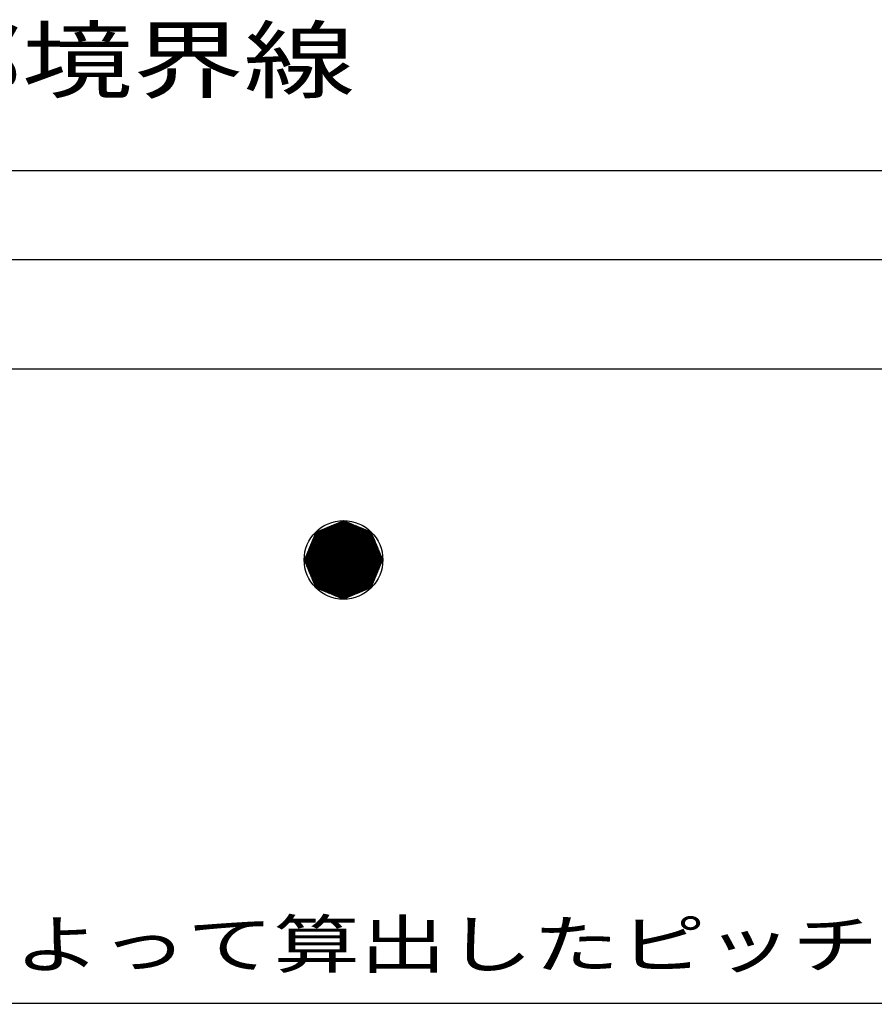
# Model space of a CAD drawing. Units: millimetres, scale not verified. Extents: x -122 to 111, y -112 to 112.
# Drawn here: x 19.5 to 59.54, y 2.09 to 48.19 of the extents above; entities that cross this region are included whole.
import ezdxf
from ezdxf.enums import TextEntityAlignment as Align

# ---------------------------------------------------------------- set-up
doc = ezdxf.new("R2010")
doc.units = ezdxf.units.MM
doc.header["$LTSCALE"] = 0.1
doc.layers.add('0-0_寸法線', color=6, linetype='Continuous')
doc.layers.add('0-1_Z_O-文字', color=134, linetype='Continuous')
doc.styles.add('HGPｺﾞｼｯｸM', font='')
doc.styles.add('ＭＳ Ｐゴシック', font='')
doc.styles.get('HGPｺﾞｼｯｸM').set_extended_font_data('HGPｺﾞｼｯｸM')
doc.styles.get('ＭＳ Ｐゴシック').set_extended_font_data('MS PGothic')

msp = doc.modelspace()

# ---------------------------------------------------------------- linework, layer by layer
at = {"layer": '0-0_寸法線', "color": 4}
msp.add_line((-61.0077, 41.1182), (111.4723, 41.1182), dxfattribs=at)
at = {"layer": '0-0_寸法線'}
for p, q in [((-101.0077, 36.9469), (111.4723, 36.9469)), ((-101.0077, 31.8269), (111.4723, 31.8269)), ((36.2409, 22.204), (34.0094, 24.4355)), ((36.245, 22.214), (34.0194, 24.4396)), ((36.2492, 22.224), (34.0294, 24.4438)), ((36.2533, 22.234), (34.0394, 24.4479)), ((36.2575, 22.244), (34.0494, 24.4521)), ((36.2616, 22.254), (34.0594, 24.4562)), ((36.2657, 22.264), (34.0694, 24.4603)), ((36.2699, 22.274), (34.0794, 24.4645)), ((36.274, 22.284), (34.0894, 24.4686)), ((36.2782, 22.294), (34.0994, 24.4728)), ((36.2823, 22.304), (34.1094, 24.4769)), ((36.2865, 22.314), (34.1194, 24.481)), ((36.2906, 22.324), (34.1294, 24.4852)), ((36.2947, 22.334), (34.1394, 24.4893)), ((36.2989, 22.344), (34.1494, 24.4935)), ((36.303, 22.354), (34.1594, 24.4976)), ((36.3072, 22.364), (34.1694, 24.5018)), ((36.3113, 22.374), (34.1794, 24.5059)), ((36.3155, 22.384), (34.1894, 24.51)), ((36.3196, 22.394), (34.1994, 24.5142)), ((36.3237, 22.404), (34.2094, 24.5183)), ((36.3279, 22.414), (34.2194, 24.5225)), ((36.332, 22.424), (34.2294, 24.5266)), ((36.3362, 22.434), (34.2394, 24.5308)), ((36.3403, 22.444), (34.2494, 24.5349)), ((36.3444, 22.454), (34.2594, 24.539)), ((36.3486, 22.464), (34.2694, 24.5432)), ((36.3527, 22.474), (34.2794, 24.5473)), ((36.3569, 22.484), (34.2894, 24.5515)), ((36.361, 22.494), (34.2994, 24.5556)), ((36.3652, 22.504), (34.3094, 24.5597)), ((36.3693, 22.514), (34.3194, 24.5639)), ((36.3734, 22.524), (34.3294, 24.568)), ((36.3776, 22.534), (34.3394, 24.5722)), ((36.3817, 22.544), (34.3494, 24.5763)), ((36.3859, 22.554), (34.3594, 24.5805)), ((36.39, 22.564), (34.3694, 24.5846)), ((36.3942, 22.574), (34.3794, 24.5887)), ((36.3983, 22.584), (34.3894, 24.5929)), ((36.4024, 22.594), (34.3994, 24.597)), ((36.4066, 22.604), (34.4094, 24.6012)), ((36.4107, 22.614), (34.4194, 24.6053)), ((36.4149, 22.624), (34.4294, 24.6095)), ((36.419, 22.634), (34.4394, 24.6136)), ((36.4231, 22.644), (34.4494, 24.6177)), ((36.4273, 22.654), (34.4594, 24.6219)), ((36.4314, 22.664), (34.4694, 24.626)), ((36.4356, 22.674), (34.4794, 24.6302)), ((36.4397, 22.684), (34.4894, 24.6343)), ((36.4439, 22.694), (34.4994, 24.6385)), ((36.448, 22.704), (34.5094, 24.6426)), ((36.4521, 22.714), (34.5194, 24.6467)), ((36.4563, 22.724), (34.5294, 24.6509)), ((36.4604, 22.734), (34.5394, 24.655)), ((36.4646, 22.744), (34.5494, 24.6592)), ((36.4687, 22.754), (34.5594, 24.6633)), ((36.4729, 22.764), (34.5694, 24.6674)), ((36.477, 22.774), (34.5794, 24.6716)), ((36.4811, 22.784), (34.5894, 24.6757)), ((36.4853, 22.794), (34.5994, 24.6799)), ((36.4894, 22.804), (34.6094, 24.684)), ((36.4936, 22.814), (34.6194, 24.6882)), ((36.4977, 22.824), (34.6294, 24.6923)), ((36.5018, 22.834), (34.6394, 24.6964)), ((36.506, 22.844), (34.6494, 24.7006)), ((36.5101, 22.854), (34.6594, 24.7047)), ((36.5143, 22.864), (34.6694, 24.7089)), ((36.5084, 22.884), (34.6894, 24.703)), ((36.4984, 22.9082), (34.7136, 24.693)), ((36.4884, 22.9323), (34.7377, 24.683)), ((36.4784, 22.9564), (34.7619, 24.673)), ((36.4684, 22.9806), (34.786, 24.663)), ((36.4584, 23.0047), (34.8101, 24.653)), ((36.4484, 23.0289), (34.8343, 24.643)), ((36.4384, 23.053), (34.8584, 24.633)), ((36.4284, 23.0772), (34.8826, 24.623)), ((36.4184, 23.1013), (34.9067, 24.613)), ((36.4084, 23.1254), (34.9308, 24.603)), ((36.3984, 23.1496), (34.955, 24.593)), ((36.3884, 23.1737), (34.9791, 24.583)), ((36.3784, 23.1979), (35.0033, 24.573)), ((36.3684, 23.222), (35.0274, 24.563)), ((36.3584, 23.2461), (35.0516, 24.553)), ((36.3484, 23.2703), (35.0757, 24.543)), ((36.3384, 23.2944), (35.0998, 24.533)), ((36.3284, 23.3186), (35.124, 24.523)), ((36.3184, 23.3427), (35.1481, 24.513)), ((36.3084, 23.3669), (35.1723, 24.503)), ((36.2984, 23.391), (35.1964, 24.493)), ((36.2884, 23.4151), (35.2206, 24.483)), ((36.2784, 23.4393), (35.2447, 24.473)), ((36.2684, 23.4634), (35.2688, 24.463)), ((36.2584, 23.4876), (35.293, 24.453)), ((36.2484, 23.5117), (35.3171, 24.443)), ((35.7861, 21.485), (33.2904, 23.9806)), ((35.7961, 21.4892), (33.2946, 23.9906)), ((35.8061, 21.4933), (33.2987, 24.0006)), ((35.8161, 21.4974), (33.3028, 24.0106)), ((35.8261, 21.5016), (33.307, 24.0206)), ((35.8361, 21.5057), (33.3111, 24.0306)), ((35.8461, 21.5099), (33.3153, 24.0406)), ((35.8561, 21.514), (33.3194, 24.0506)), ((35.8661, 21.5181), (33.3236, 24.0606)), ((35.8761, 21.5223), (33.3277, 24.0706)), ((35.8861, 21.5264), (33.3318, 24.0806)), ((35.8961, 21.5306), (33.336, 24.0906)), ((35.9061, 21.5347), (33.3401, 24.1006)), ((35.9161, 21.5389), (33.3443, 24.1106)), ((35.9261, 21.543), (33.3484, 24.1206)), ((35.9361, 21.5471), (33.3525, 24.1306)), ((35.9461, 21.5513), (33.3567, 24.1406)), ((35.9561, 21.5554), (33.3608, 24.1506)), ((35.9661, 21.5596), (33.365, 24.1606)), ((35.9758, 21.564), (33.3694, 24.1704)), ((35.9799, 21.574), (33.3794, 24.1745)), ((35.9841, 21.584), (33.3894, 24.1787)), ((35.9882, 21.594), (33.3994, 24.1828)), ((35.9924, 21.604), (33.4094, 24.187)), ((35.9965, 21.614), (33.4194, 24.1911)), ((36.0006, 21.624), (33.4294, 24.1952)), ((36.0048, 21.634), (33.4394, 24.1994)), ((36.0089, 21.644), (33.4494, 24.2035)), ((36.0131, 21.654), (33.4594, 24.2077)), ((36.0172, 21.664), (33.4694, 24.2118)), ((36.0214, 21.674), (33.4794, 24.216)), ((36.0255, 21.684), (33.4894, 24.2201)), ((36.0296, 21.694), (33.4994, 24.2242)), ((36.0338, 21.704), (33.5094, 24.2284)), ((36.0379, 21.714), (33.5194, 24.2325)), ((36.0421, 21.724), (33.5294, 24.2367)), ((36.0462, 21.734), (33.5394, 24.2408)), ((36.0504, 21.744), (33.5494, 24.2449)), ((36.0545, 21.754), (33.5594, 24.2491)), ((36.0586, 21.764), (33.5694, 24.2532)), ((36.0628, 21.774), (33.5794, 24.2574)), ((36.0669, 21.784), (33.5894, 24.2615)), ((36.0711, 21.794), (33.5994, 24.2657)), ((36.0752, 21.804), (33.6094, 24.2698)), ((36.0794, 21.814), (33.6194, 24.2739)), ((36.0835, 21.824), (33.6294, 24.2781)), ((36.0876, 21.834), (33.6394, 24.2822)), ((36.0918, 21.844), (33.6494, 24.2864)), ((36.0959, 21.854), (33.6594, 24.2905)), ((36.1001, 21.864), (33.6694, 24.2947)), ((36.1042, 21.874), (33.6794, 24.2988)), ((36.1083, 21.884), (33.6894, 24.3029)), ((36.1125, 21.894), (33.6994, 24.3071)), ((36.1166, 21.904), (33.7094, 24.3112)), ((36.1208, 21.914), (33.7194, 24.3154)), ((36.1249, 21.924), (33.7294, 24.3195)), ((36.1291, 21.934), (33.7394, 24.3236)), ((36.1332, 21.944), (33.7494, 24.3278)), ((36.1373, 21.954), (33.7594, 24.3319)), ((36.1415, 21.964), (33.7694, 24.3361)), ((36.1456, 21.974), (33.7794, 24.3402)), ((36.1498, 21.984), (33.7894, 24.3444)), ((36.1539, 21.994), (33.7994, 24.3485)), ((36.1581, 22.004), (33.8094, 24.3526)), ((36.1622, 22.014), (33.8194, 24.3568)), ((36.1663, 22.024), (33.8294, 24.3609)), ((36.1705, 22.034), (33.8394, 24.3651)), ((36.1746, 22.044), (33.8494, 24.3692)), ((36.1788, 22.054), (33.8594, 24.3734)), ((36.1829, 22.064), (33.8694, 24.3775)), ((36.187, 22.074), (33.8794, 24.3816)), ((36.1912, 22.084), (33.8894, 24.3858)), ((36.1953, 22.094), (33.8994, 24.3899)), ((36.1995, 22.104), (33.9094, 24.3941)), ((36.2036, 22.114), (33.9194, 24.3982)), ((36.2078, 22.124), (33.9294, 24.4023)), ((36.2119, 22.134), (33.9394, 24.4065)), ((36.216, 22.144), (33.9494, 24.4106)), ((36.2202, 22.154), (33.9594, 24.4148)), ((36.2243, 22.164), (33.9694, 24.4189)), ((36.2285, 22.174), (33.9794, 24.4231)), ((36.2326, 22.184), (33.9894, 24.4272)), ((36.2368, 22.194), (33.9994, 24.4313)), ((36.2384, 23.5359), (35.3413, 24.433)), ((36.2284, 23.56), (35.3654, 24.423)), ((36.2184, 23.5841), (35.3895, 24.413)), ((36.2084, 23.6083), (35.4137, 24.403)), ((36.1984, 23.6324), (35.4378, 24.393)), ((36.1884, 23.6566), (35.462, 24.383)), ((36.1784, 23.6807), (35.4861, 24.373)), ((36.1684, 23.7048), (35.5103, 24.363)), ((36.1584, 23.729), (35.5344, 24.353)), ((36.1484, 23.7531), (35.5585, 24.343)), ((36.1384, 23.7773), (35.5827, 24.333)), ((36.1284, 23.8014), (35.6068, 24.323)), ((36.1184, 23.8256), (35.631, 24.313)), ((36.1084, 23.8497), (35.6551, 24.303)), ((36.0984, 23.8738), (35.6793, 24.293)), ((36.0884, 23.898), (35.7034, 24.283)), ((36.0784, 23.9221), (35.7275, 24.273)), ((36.0684, 23.9463), (35.7517, 24.263)), ((36.0584, 23.9704), (35.7758, 24.253)), ((36.0484, 23.9946), (35.8, 24.243)), ((36.0384, 24.0187), (35.8241, 24.233)), ((36.0284, 24.0428), (35.8482, 24.223)), ((36.0184, 24.067), (35.8724, 24.213)), ((36.0084, 24.0911), (35.8965, 24.203)), ((35.9984, 24.1153), (35.9207, 24.193)), ((35.9884, 24.1394), (35.9448, 24.183)), ((35.9784, 24.1635), (35.969, 24.173)), ((35.3261, 21.2945), (33.0999, 23.5206)), ((35.3361, 21.2986), (33.104, 23.5306)), ((35.3461, 21.3028), (33.1082, 23.5406)), ((35.3561, 21.3069), (33.1123, 23.5506)), ((35.3661, 21.311), (33.1164, 23.5606)), ((35.3761, 21.3152), (33.1206, 23.5706)), ((35.3861, 21.3193), (33.1247, 23.5806)), ((35.3961, 21.3235), (33.1289, 23.5906)), ((35.4061, 21.3276), (33.133, 23.6006)), ((35.4161, 21.3318), (33.1372, 23.6106)), ((35.4261, 21.3359), (33.1413, 23.6206)), ((35.4361, 21.34), (33.1454, 23.6306)), ((35.4461, 21.3442), (33.1496, 23.6406)), ((35.4561, 21.3483), (33.1537, 23.6506)), ((35.4661, 21.3525), (33.1579, 23.6606)), ((35.4761, 21.3566), (33.162, 23.6706)), ((35.4861, 21.3607), (33.1662, 23.6806)), ((35.4961, 21.3649), (33.1703, 23.6906)), ((35.5061, 21.369), (33.1744, 23.7006)), ((35.5161, 21.3732), (33.1786, 23.7106)), ((35.5261, 21.3773), (33.1827, 23.7206)), ((35.5361, 21.3815), (33.1869, 23.7306)), ((35.5461, 21.3856), (33.191, 23.7406)), ((35.5561, 21.3897), (33.1951, 23.7506)), ((35.5661, 21.3939), (33.1993, 23.7606)), ((35.5761, 21.398), (33.2034, 23.7706)), ((35.5861, 21.4022), (33.2076, 23.7806)), ((35.5961, 21.4063), (33.2117, 23.7906)), ((35.6061, 21.4105), (33.2159, 23.8006)), ((35.6161, 21.4146), (33.22, 23.8106)), ((35.6261, 21.4187), (33.2241, 23.8206)), ((35.6361, 21.4229), (33.2283, 23.8306)), ((35.6461, 21.427), (33.2324, 23.8406)), ((35.6561, 21.4312), (33.2366, 23.8506)), ((35.6661, 21.4353), (33.2407, 23.8606)), ((35.6761, 21.4394), (33.2449, 23.8706)), ((35.6861, 21.4436), (33.249, 23.8806)), ((35.6961, 21.4477), (33.2531, 23.8906)), ((35.7061, 21.4519), (33.2573, 23.9006)), ((35.7161, 21.456), (33.2614, 23.9106)), ((35.7261, 21.4602), (33.2656, 23.9206)), ((35.7361, 21.4643), (33.2697, 23.9306)), ((35.7461, 21.4684), (33.2738, 23.9406)), ((35.7561, 21.4726), (33.278, 23.9506)), ((35.7661, 21.4767), (33.2821, 23.9606)), ((35.7761, 21.4809), (33.2863, 23.9706)), ((34.8661, 21.1039), (32.9093, 23.0606)), ((34.8761, 21.1081), (32.9135, 23.0706)), ((34.8861, 21.1122), (32.9176, 23.0806)), ((34.8961, 21.1164), (32.9218, 23.0906)), ((34.9061, 21.1205), (32.9259, 23.1006)), ((34.9161, 21.1246), (32.9301, 23.1106)), ((34.9261, 21.1288), (32.9342, 23.1206)), ((34.9361, 21.1329), (32.9383, 23.1306)), ((34.9461, 21.1371), (32.9425, 23.1406)), ((34.9561, 21.1412), (32.9466, 23.1506)), ((34.9661, 21.1454), (32.9508, 23.1606)), ((34.9761, 21.1495), (32.9549, 23.1706)), ((34.9861, 21.1536), (32.959, 23.1806)), ((34.9961, 21.1578), (32.9632, 23.1906)), ((35.0061, 21.1619), (32.9673, 23.2006)), ((35.0161, 21.1661), (32.9715, 23.2106)), ((35.0261, 21.1702), (32.9756, 23.2206)), ((35.0361, 21.1743), (32.9798, 23.2306)), ((35.0461, 21.1785), (32.9839, 23.2406)), ((35.0561, 21.1826), (32.988, 23.2506)), ((35.0661, 21.1868), (32.9922, 23.2606)), ((35.0761, 21.1909), (32.9963, 23.2706)), ((35.0861, 21.1951), (33.0005, 23.2806)), ((35.0961, 21.1992), (33.0046, 23.2906)), ((35.1061, 21.2033), (33.0088, 23.3006)), ((35.1161, 21.2075), (33.0129, 23.3106)), ((35.1261, 21.2116), (33.017, 23.3206)), ((35.1361, 21.2158), (33.0212, 23.3306)), ((35.1461, 21.2199), (33.0253, 23.3406)), ((35.1561, 21.2241), (33.0295, 23.3506)), ((35.1661, 21.2282), (33.0336, 23.3606)), ((35.1761, 21.2323), (33.0377, 23.3706)), ((35.1861, 21.2365), (33.0419, 23.3806)), ((35.1961, 21.2406), (33.046, 23.3906)), ((35.2061, 21.2448), (33.0502, 23.4006)), ((35.2161, 21.2489), (33.0543, 23.4106)), ((35.2261, 21.2531), (33.0585, 23.4206)), ((35.2361, 21.2572), (33.0626, 23.4306)), ((35.2461, 21.2613), (33.0667, 23.4406)), ((35.2561, 21.2655), (33.0709, 23.4506)), ((35.2661, 21.2696), (33.075, 23.4606)), ((35.2761, 21.2738), (33.0792, 23.4706)), ((35.2861, 21.2779), (33.0833, 23.4806)), ((35.2961, 21.282), (33.0875, 23.4906)), ((35.3061, 21.2862), (33.0916, 23.5006)), ((35.3161, 21.2903), (33.0957, 23.5106)), ((34.6761, 21.0252), (32.8306, 22.8706)), ((34.6861, 21.0294), (32.8348, 22.8806)), ((34.6573, 21.0299), (32.8353, 22.8519)), ((34.6961, 21.0335), (32.8389, 22.8906)), ((34.7061, 21.0377), (32.8431, 22.9006)), ((34.6331, 21.0399), (32.8453, 22.8277)), ((34.7161, 21.0418), (32.8472, 22.9106)), ((34.7261, 21.0459), (32.8514, 22.9206)), ((34.609, 21.0499), (32.8553, 22.8036)), ((34.7361, 21.0501), (32.8555, 22.9306)), ((34.7461, 21.0542), (32.8596, 22.9406)), ((34.7561, 21.0584), (32.8638, 22.9506)), ((34.5848, 21.0599), (32.8653, 22.7794)), ((34.7661, 21.0625), (32.8679, 22.9606)), ((34.7761, 21.0667), (32.8721, 22.9706)), ((34.5607, 21.0699), (32.8753, 22.7553)), ((34.7861, 21.0708), (32.8762, 22.9806)), ((34.7961, 21.0749), (32.8803, 22.9906)), ((34.8061, 21.0791), (32.8845, 23.0006)), ((34.5366, 21.0799), (32.8853, 22.7311)), ((34.8161, 21.0832), (32.8886, 23.0106)), ((34.8261, 21.0874), (32.8928, 23.0206)), ((34.5124, 21.0899), (32.8953, 22.707)), ((34.8361, 21.0915), (32.8969, 23.0306)), ((34.8461, 21.0956), (32.9011, 23.0406)), ((34.8561, 21.0998), (32.9052, 23.0506)), ((34.4883, 21.0999), (32.9053, 22.6829)), ((34.4641, 21.1099), (32.9153, 22.6587)), ((34.44, 21.1199), (32.9253, 22.6346)), ((34.4158, 21.1299), (32.9353, 22.6104)), ((34.3917, 21.1399), (32.9453, 22.5863)), ((34.3676, 21.1499), (32.9553, 22.5621)), ((34.3434, 21.1599), (32.9653, 22.538)), ((34.3193, 21.1699), (32.9753, 22.5139)), ((34.2951, 21.1799), (32.9853, 22.4897)), ((34.271, 21.1899), (32.9953, 22.4656)), ((34.2468, 21.1999), (33.0053, 22.4414)), ((34.2227, 21.2099), (33.0153, 22.4173)), ((34.1986, 21.2199), (33.0253, 22.3932)), ((34.1744, 21.2299), (33.0353, 22.369)), ((34.1503, 21.2399), (33.0453, 22.3449)), ((34.1261, 21.2499), (33.0553, 22.3207)), ((34.102, 21.2599), (33.0653, 22.2966)), ((34.0779, 21.2699), (33.0753, 22.2724)), ((34.0537, 21.2799), (33.0853, 22.2483)), ((34.0296, 21.2899), (33.0953, 22.2242)), ((34.0054, 21.2999), (33.1053, 22.2)), ((33.9813, 21.3099), (33.1153, 22.1759)), ((33.9571, 21.3199), (33.1253, 22.1517)), ((33.933, 21.3299), (33.1353, 22.1276)), ((33.9089, 21.3399), (33.1453, 22.1034)), ((33.8847, 21.3499), (33.1553, 22.0793)), ((33.8606, 21.3599), (33.1653, 22.0552)), ((33.8364, 21.3699), (33.1753, 22.031)), ((33.8123, 21.3799), (33.1853, 22.0069)), ((33.7881, 21.3899), (33.1953, 21.9827)), ((33.764, 21.3999), (33.2053, 21.9586)), ((33.7399, 21.4099), (33.2153, 21.9345)), ((33.7157, 21.4199), (33.2253, 21.9103)), ((33.6916, 21.4299), (33.2353, 21.8862)), ((33.6674, 21.4399), (33.2453, 21.862)), ((33.6433, 21.4499), (33.2553, 21.8379)), ((33.6192, 21.4599), (33.2653, 21.8137)), ((33.595, 21.4699), (33.2753, 21.7896)), ((33.5709, 21.4799), (33.2853, 21.7655)), ((33.5467, 21.4899), (33.2953, 21.7413)), ((33.5226, 21.4999), (33.3053, 21.7172)), ((33.4984, 21.5099), (33.3153, 21.693)), ((33.4743, 21.5199), (33.3253, 21.6689)), ((33.4502, 21.5299), (33.3353, 21.6447)), ((33.426, 21.5399), (33.3453, 21.6206)), ((33.4019, 21.5499), (33.3553, 21.5965)), ((33.3777, 21.5599), (33.3653, 21.5723))]:
    msp.add_line(p, q, dxfattribs=at)
msp.add_circle((34.6723, 22.8669), 1.8432, dxfattribs=at)
at = {"layer": '0-1_Z_O-文字'}
msp.add_line((-55.4815, 2.0852), (109.4723, 2.0852), dxfattribs=at)

# ---------------------------------------------------------------- texts
for s, height, style, width, p in [('周囲部境界線', 2.933, 'HGPｺﾞｼｯｸM', 1.3, (3.9969, 43.9423)), ('風荷重計算によって算出したピッチ', 2.199, 'ＭＳ Ｐゴシック', 1.35, (-5.0501, 3.0937))]:
    msp.add_text(s, height=height, dxfattribs=dict(at, style=style, width=width)).set_placement(p, align=Align.BOTTOM_LEFT)

doc.saveas('drawing.dxf')
